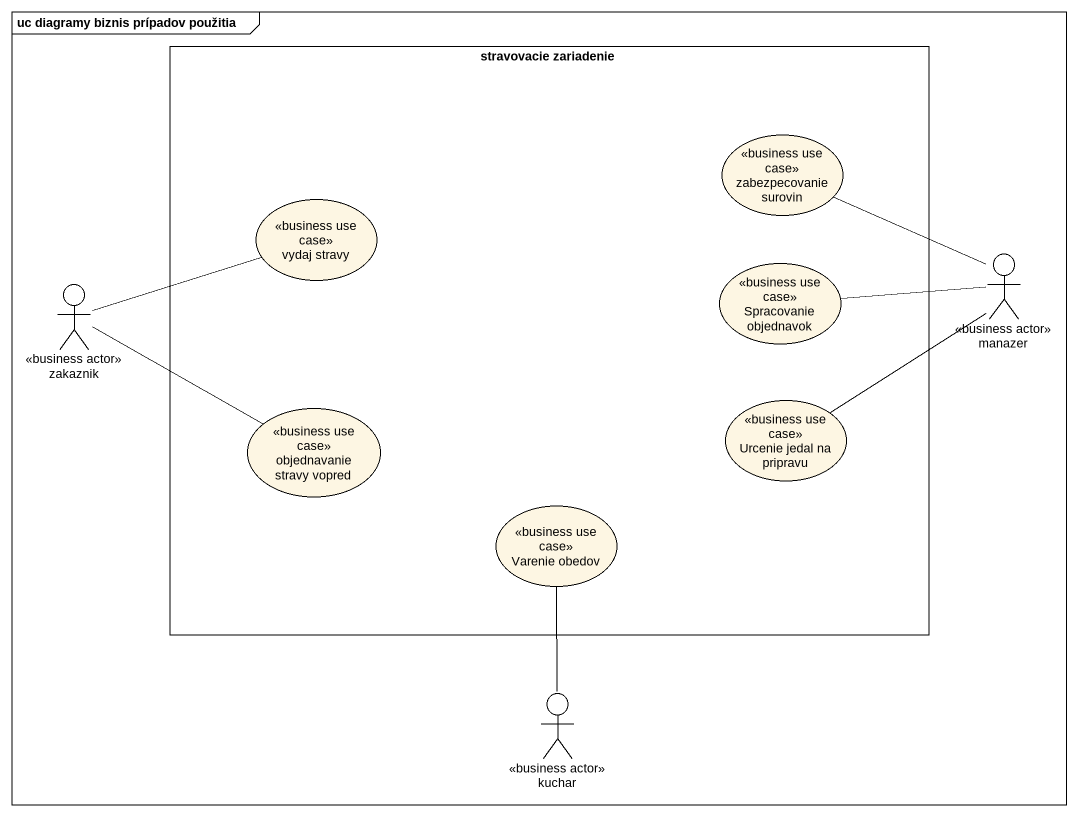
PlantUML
@startuml
mainframe uc diagramy biznis prípadov použitia
rectangle "stravovacie zariadenie" as stravovacie_zariadenie {
  usecase "zabezpecovanie surovin" as zabezpecovanie_surovin <<business use case>>
  usecase "vydaj stravy" as vydaj_stravy <<business use case>>
  usecase "Spracovanie objednavok" as Spracovanie_objednavok <<business use case>>
  usecase "objednavanie stravy vopred" as objednavanie_stravy_vopred <<business use case>>
  usecase "Urcenie jedal na pripravu" as Urcenie_jedal_na_pripravu <<business use case>>
  usecase "Varenie obedov" as Varenie_obedov <<business use case>>
}
actor manazer <<business actor>>
actor zakaznik <<business actor>>
actor kuchar <<business actor>>
manazer -left- zabezpecovanie_surovin
manazer -left- Spracovanie_objednavok
manazer -- Urcenie_jedal_na_pripravu
zakaznik -right- vydaj_stravy
zakaznik -right- objednavanie_stravy_vopred
kuchar -up- Varenie_obedov
@enduml
